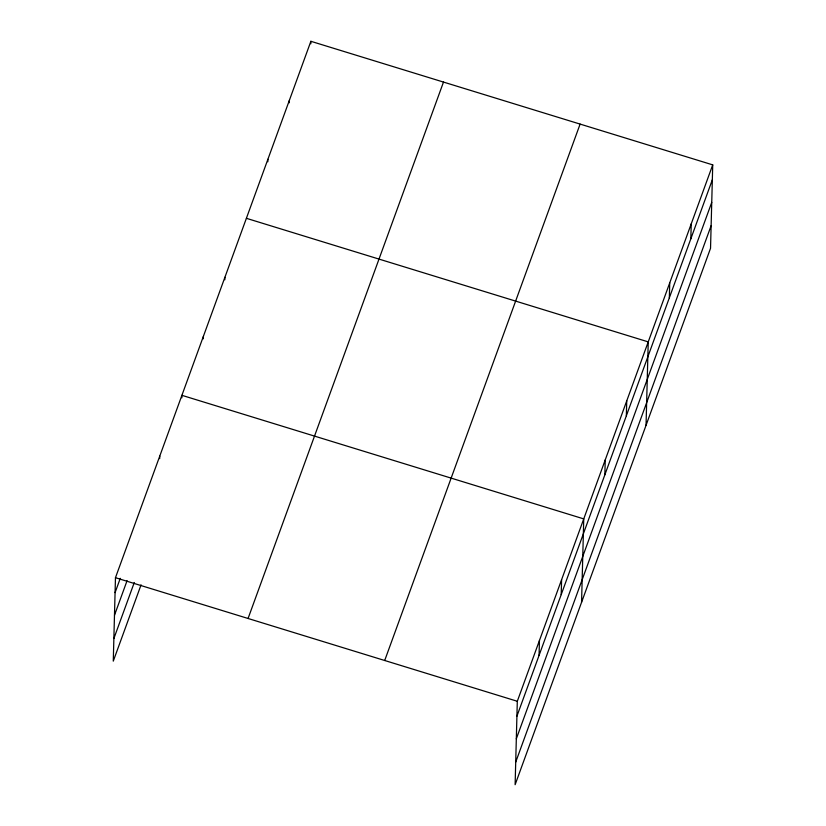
<?xml version="1.0" encoding="UTF-8"?>
<svg xmlns="http://www.w3.org/2000/svg" width="826" height="826" viewBox="0 0 826 826"><rect width="100%" height="100%" fill="white"/><g stroke="black" fill="none" stroke-linecap="round" stroke-linejoin="round"><path stroke-width="1.24" d="M712.724 164.87L517.303 701.274L515.125 784.7L710.536 248.296L712.724 164.87L310.875 41.3L115.464 577.704L113.276 661.13L141.07 584.839M159.697 458.606L159.759 456.117M181.844 397.812L181.906 395.324L583.745 518.893L581.566 602.319M203.341 338.805L203.403 336.327M224.827 279.808L224.899 277.319M267.82 161.793L267.892 159.304M289.317 102.796L289.379 100.307M310.813 43.788L310.875 41.3M539.058 655.41L539.45 640.48M561.205 594.617L561.597 579.687M604.849 474.816L605.241 459.896M626.345 415.819L626.738 400.889M646.046 425.307L648.234 341.881L246.396 218.312M669.339 297.804L669.731 282.884M690.835 238.807L691.228 223.877M115.072 592.634L120.286 578.324M114.484 615.236L127.08 580.668M113.874 638.519L134.287 582.495M248.068 618.478L443.49 82.084M384.699 660.501L580.11 124.096M516.911 716.204L712.332 179.8M516.322 738.805L711.733 202.401M515.713 762.099L711.124 225.694M115.464 577.704L517.303 701.274"/></g></svg>
